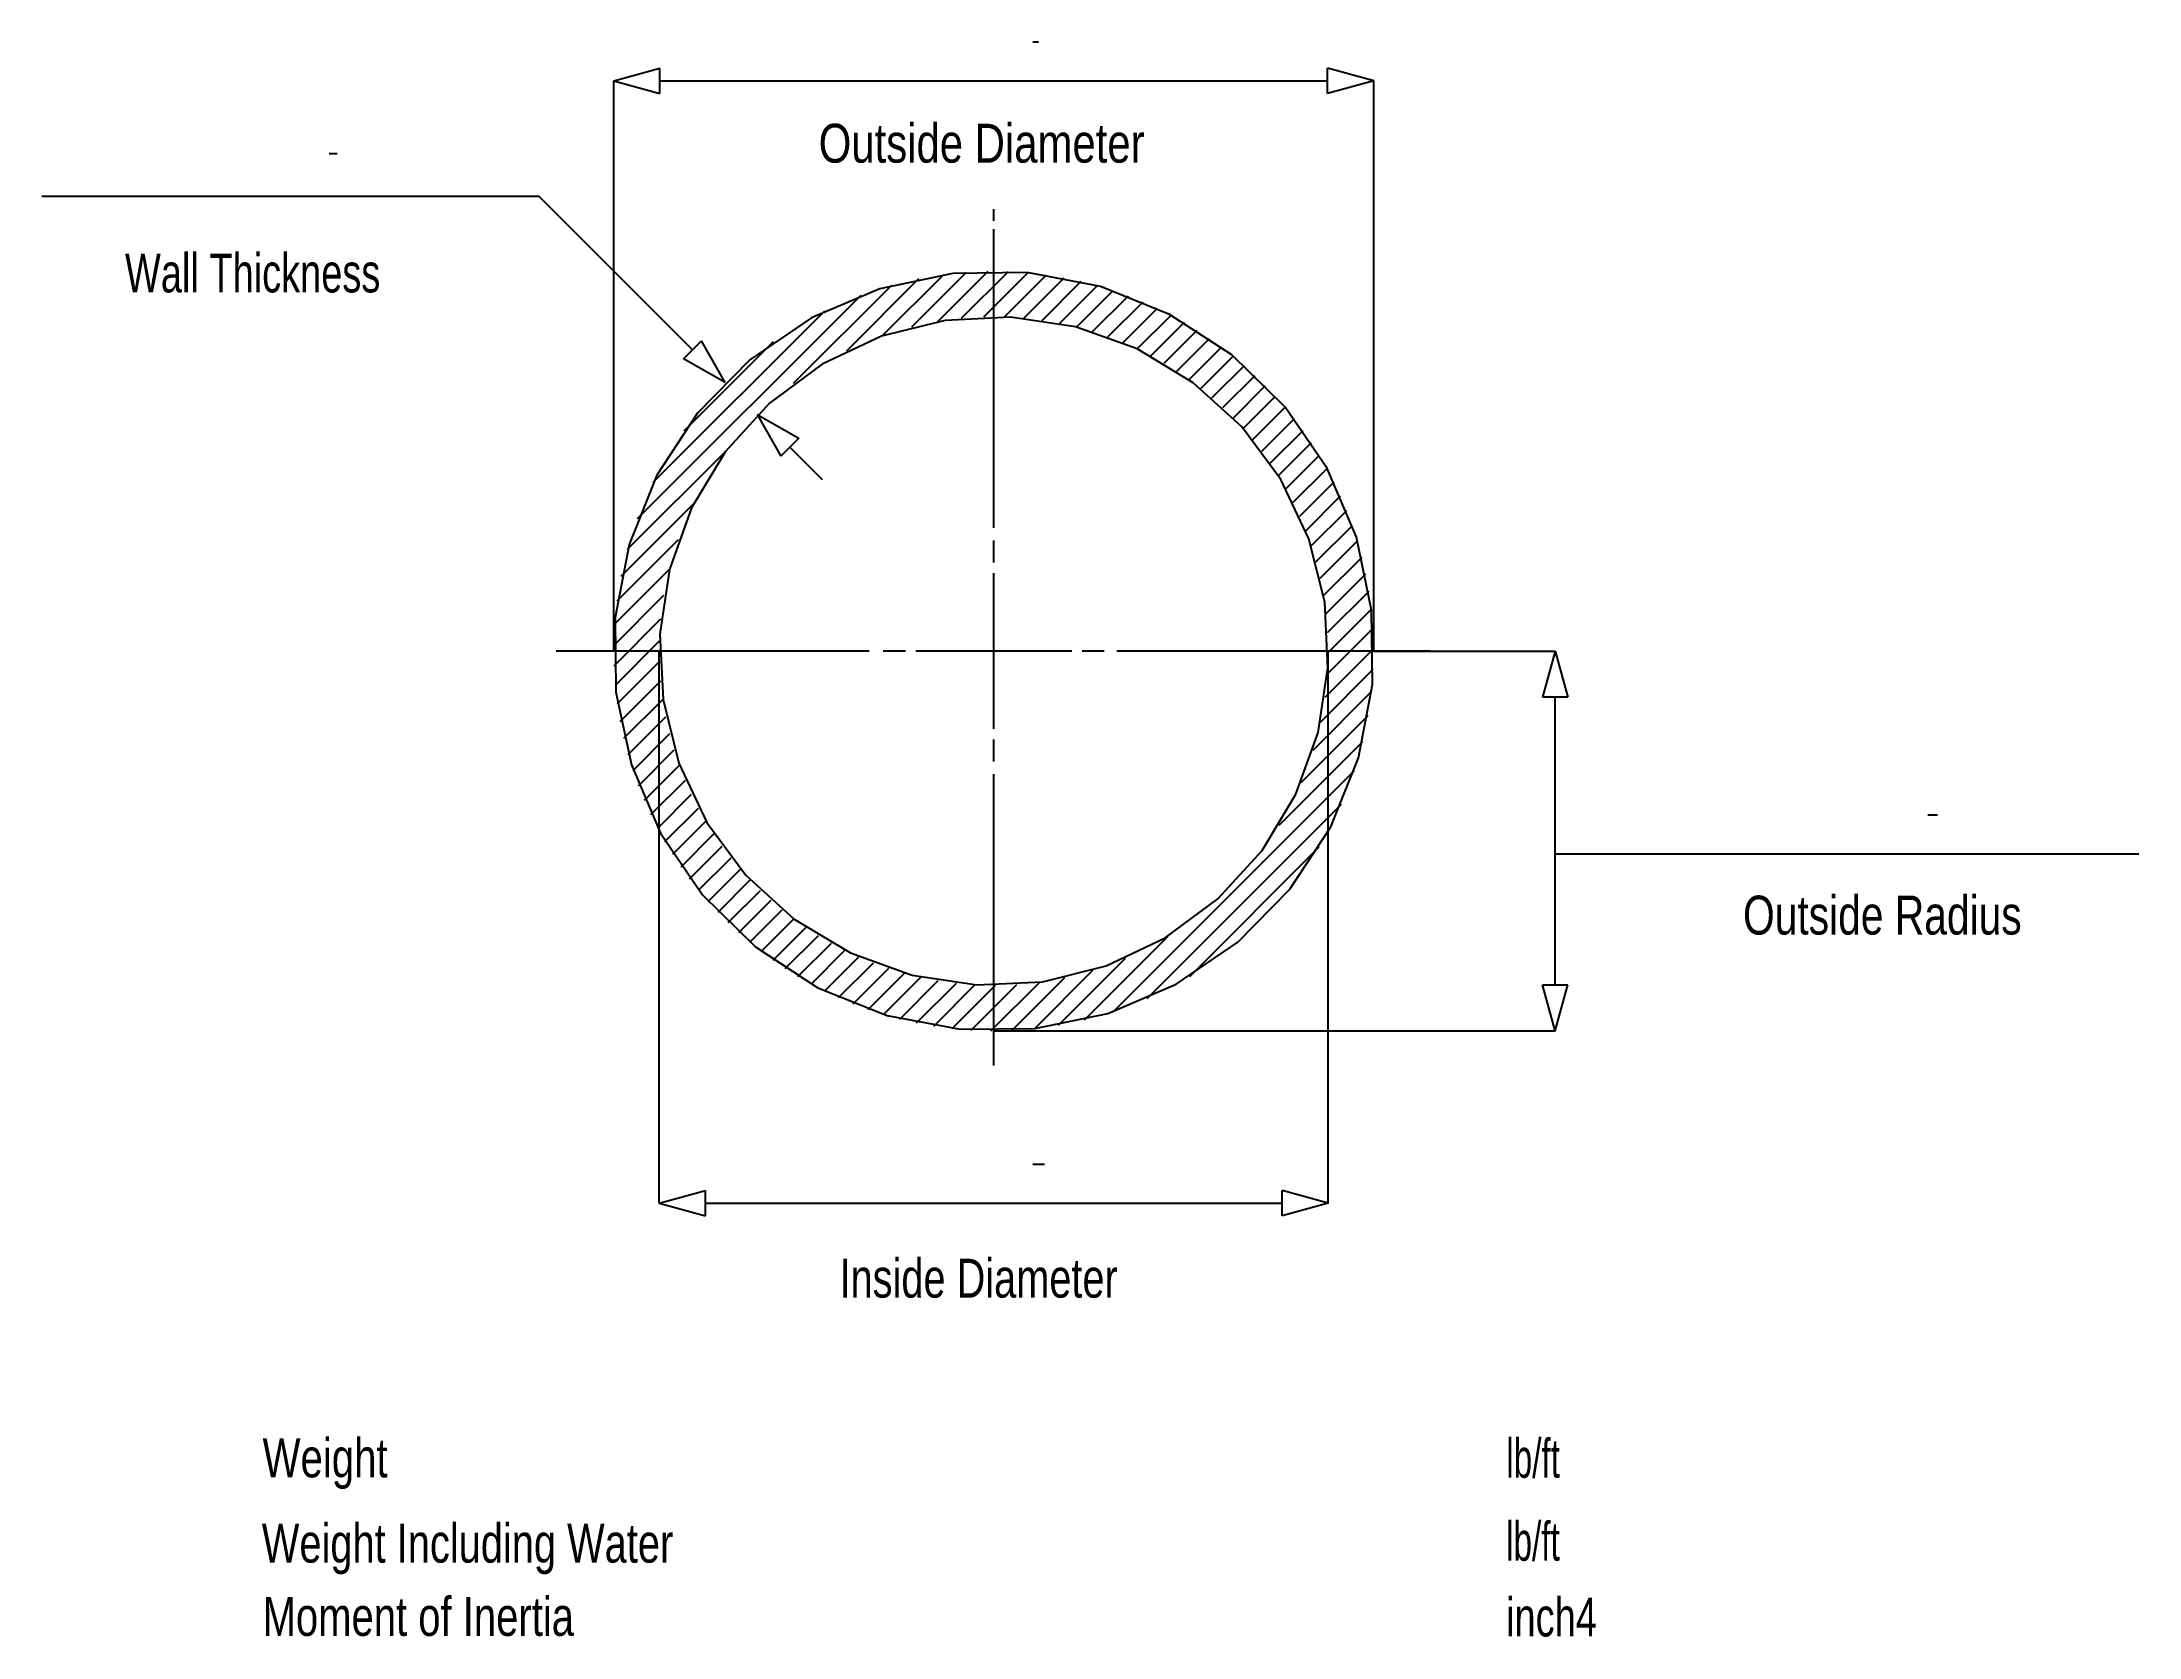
# Model space of a CAD drawing. Extents: x 318 to 1396, y 156 to 977.
import ezdxf

# ---------------------------------------------------------------- set-up
doc = ezdxf.new("R2010")
doc.units = 0
doc.header["$MEASUREMENT"] = 0
for name, color, linetype in [('1', 7, 'CONTINUOUS'), ('2', 7, 'CONTINUOUS'), ('3', 7, 'CONTINUOUS'), ('4', 7, 'CONTINUOUS'), ('FLAN1$0$1', 7, 'CONTINUOUS')]:
    doc.layers.add(name, color=color, linetype=linetype)
doc.styles.add('TXT', font='TXT', dxfattribs={"height": 0.2})

msp = doc.modelspace()

# ---------------------------------------------------------------- linework, layer by layer
at = {"layer": '1', "color": 5, "linetype": 'Continuous'}
for p, q in [((827.3, 977.2), (830.3, 977.2)), ((465.4, 919.8), (469.4, 919.8)), ((1287.8, 579.4), (1292.8, 579.4)), ((827.3, 399.6), (833.3, 399.6))]:
    msp.add_line(p, q, dxfattribs=at)
at = {"layer": '1', "color": 4, "linetype": 'Continuous'}
for p, q in [((807.3, 885.1), (807.3, 891.1)), ((807.3, 727.1), (807.3, 880.9)), ((731.6, 818.2), (768.7, 855.4)), ((749.9, 825.9), (781.5, 857.5)), ((765.1, 830.5), (793.3, 858.7)), ((778.5, 833.3), (804.4, 859.2)), ((790.7, 835), (814.8, 859.1)), ((802.1, 835.7), (824.8, 858.4)), ((812.7, 835.7), (834.3, 857.3)), ((822.7, 835.1), (843.4, 855.8)), ((832.2, 833.9), (852.2, 854)), ((624, 731.9), (739.1, 846.9)), ((704.3, 801.5), (754.8, 852)), ((841.2, 832.4), (860.6, 851.8)), ((849.8, 830.4), (868.7, 849.3)), ((858.1, 828.1), (876.6, 846.5)), ((866, 825.4), (884.1, 843.5)), ((632.1, 750.6), (720.4, 838.9)), ((873.7, 822.4), (891.4, 840.2)), ((881, 819.2), (898.5, 836.6)), ((888.1, 815.6), (905.3, 832.9)), ((648, 777), (694, 823)), ((894.9, 811.8), (911.9, 828.9)), ((901.4, 807.7), (918.3, 824.6)), ((907.7, 803.4), (924.5, 820.2)), ((913.7, 798.9), (930.4, 815.5)), ((919.5, 794.1), (936.2, 810.7)), ((925.1, 789), (941.7, 805.6)), ((930.5, 783.8), (947.1, 800.4)), ((935.6, 778.3), (952.2, 794.9)), ((940.5, 772.6), (957.1, 789.2)), ((945.1, 766.6), (961.9, 783.4)), ((949.5, 760.4), (966.4, 777.3)), ((618.9, 716.2), (669.5, 766.7)), ((953.7, 754), (970.7, 771)), ((957.6, 747.3), (974.8, 764.5)), ((961.3, 740.3), (978.7, 757.7)), ((964.7, 733.1), (982.3, 750.8)), ((615.6, 702.3), (652.8, 739.4)), ((967.8, 725.6), (985.7, 743.6)), ((970.6, 717.8), (988.9, 736.1)), ((973, 709.7), (991.8, 728.4)), ((613.5, 689.5), (645.1, 721.1)), ((807.3, 709.2), (807.3, 720.6)), ((975.2, 701.2), (994.4, 720.4)), ((976.9, 692.3), (996.7, 712.1)), ((612.3, 677.7), (640.5, 705.9)), ((807.3, 623.6), (807.3, 703.8)), ((978.2, 683), (998.7, 703.5)), ((611.8, 666.6), (637.6, 692.5)), ((979, 673.2), (1000.3, 694.5)), ((611.9, 656.1), (636, 680.2)), ((979.3, 662.9), (1001.6, 685.2)), ((612.6, 646.2), (635.3, 668.9)), ((978.9, 651.9), (1002.4, 675.4)), ((743.2, 663.7), (582.2, 663.7)), ((613.7, 636.7), (635.3, 658.3)), ((761.8, 663.7), (750.4, 663.7)), ((847.4, 663.7), (767.1, 663.7)), ((864.1, 663.7), (852.8, 663.7)), ((1031.7, 663.7), (870.6, 663.7)), ((977.7, 640), (1002.8, 665.1)), ((615.1, 627.5), (635.9, 648.3)), ((975.4, 627.1), (1002.5, 654.3)), ((617, 618.8), (637, 638.8)), ((971.6, 612.7), (1001.6, 642.8)), ((619.2, 610.4), (638.6, 629.8)), ((965.4, 596), (999.9, 630.5)), ((621.7, 602.3), (640.6, 621.2)), ((807.3, 606.8), (807.3, 618.2)), ((954.1, 574), (997.1, 617.1)), ((624.5, 594.4), (642.9, 612.9)), ((627.5, 586.9), (645.6, 604.9)), ((630.8, 579.6), (648.6, 597.3)), ((807.3, 450.3), (807.3, 600.3)), ((868.8, 478.2), (992.8, 602.2)), ((634.4, 572.5), (651.8, 590)), ((638.1, 565.7), (655.4, 582.9)), ((886.1, 484.8), (986.2, 584.9)), ((642.1, 559.1), (659.2, 576.1)), ((646.4, 552.7), (663.3, 569.6)), ((650.8, 546.5), (667.6, 563.3)), ((908.1, 496.2), (974.7, 562.9)), ((655.4, 540.6), (672.1, 557.3)), ((660.3, 534.8), (676.9, 551.4)), ((665.4, 529.3), (681.9, 545.9)), ((670.6, 523.9), (687.2, 540.5)), ((676.1, 518.8), (692.7, 535.4)), ((681.8, 513.8), (698.4, 530.5)), ((687.6, 509.1), (704.4, 525.9)), ((693.7, 504.6), (710.6, 521.4)), ((700, 500.3), (717, 517.3)), ((706.5, 496.2), (723.7, 513.4)), ((713.3, 492.3), (730.6, 509.7)), ((853.9, 473.9), (897, 516.9)), ((720.2, 488.7), (737.9, 506.3)), ((727.4, 485.3), (745.4, 503.2)), ((734.9, 482.1), (753.2, 500.4)), ((742.6, 479.2), (761.3, 497.9)), ((828.2, 469.3), (858.2, 499.4)), ((840.5, 471.1), (875, 505.6)), ((750.6, 476.6), (769.8, 495.8)), ((758.9, 474.3), (778.7, 494.1)), ((767.5, 472.3), (788, 492.8)), ((776.5, 470.7), (797.7, 492)), ((785.8, 469.4), (808.1, 491.7)), ((795.6, 468.6), (819.1, 492.1)), ((805.8, 468.2), (830.9, 493.3)), ((816.7, 468.5), (843.8, 495.6))]:
    msp.add_line(p, q, dxfattribs=at)
at = {"layer": '2', "color": 3, "linetype": 'Continuous'}
for p, q in [((611.8, 957.2), (635.5, 963.8)), ((635.5, 950.7), (635.5, 963.8)), ((635.5, 950.7), (635.5, 963.8)), ((1002.8, 957.2), (979, 963.8)), ((979, 950.7), (979, 963.8)), ((611.8, 663.7), (611.8, 957.2)), ((611.8, 957.2), (635.5, 950.7)), ((1002.8, 957.2), (979, 950.7)), ((1002.8, 663.7), (1002.8, 957.2)), ((647.6, 814.1), (656.9, 823.4)), ((647.6, 814.1), (656.9, 823.4)), ((669, 802), (656.9, 823.4)), ((669, 802), (647.6, 814.1)), ((685.6, 785.4), (707, 773.2)), ((685.6, 785.4), (697.7, 764)), ((707, 773.2), (697.7, 764)), ((707, 773.2), (697.7, 764)), ((635.2, 379.6), (635.2, 663.7)), ((979.3, 379.6), (979.3, 663.7)), ((1096.1, 663.7), (1089.5, 640)), ((1096.1, 663.7), (1102.6, 640)), ((1102.6, 640), (1089.5, 640)), ((1096.1, 491.9), (1096.1, 640)), ((1089.5, 491.9), (1102.6, 491.9)), ((1096.1, 468.2), (1089.5, 491.9)), ((1096.1, 468.2), (1102.6, 491.9)), ((635.2, 379.6), (658.9, 386.1)), ((635.2, 379.6), (658.9, 373)), ((658.9, 373), (658.9, 386.1)), ((658.9, 373), (658.9, 386.1)), ((979.3, 379.6), (955.6, 386.1)), ((955.6, 373), (955.6, 386.1)), ((979.3, 379.6), (955.6, 373))]:
    msp.add_line(p, q, dxfattribs=at)
at = {"layer": '3', "color": 3, "linetype": 'Continuous'}
for p, q in [((635.5, 957.2), (979, 957.2)), ((317.6, 897.8), (573.2, 897.8)), ((652.3, 818.7), (573.2, 897.8)), ((719.2, 751.8), (702.4, 768.6)), ((1002.8, 663.7), (1096.1, 663.7)), ((1096.1, 559.4), (1396.4, 559.4)), ((807.3, 468.2), (1096.1, 468.2)), ((658.9, 379.6), (955.6, 379.6))]:
    msp.add_line(p, q, dxfattribs=at)
at = {"layer": 'FLAN1$0$1', "color": 7, "linetype": 'Continuous'}
for p, q in [((786.2, 858.1), (748.7, 850.2)), ((824.5, 858.5), (786.2, 858.1)), ((862.2, 851.4), (824.5, 858.5)), ((748.7, 850.2), (713.4, 835.2)), ((897.7, 837), (862.2, 851.4)), ((713.4, 835.2), (681.8, 813.6)), ((782.2, 833.9), (749.5, 825.8)), ((815.9, 835.5), (782.2, 833.9)), ((849.3, 830.6), (815.9, 835.5)), ((929.8, 816.1), (897.7, 837)), ((749.5, 825.8), (719, 811.4)), ((881, 819.2), (849.3, 830.6)), ((681.8, 813.6), (654.9, 786.2)), ((719, 811.4), (691.9, 791.3)), ((909.9, 801.8), (881, 819.2)), ((957.1, 789.2), (929.8, 816.1)), ((934.9, 779.1), (909.9, 801.8)), ((691.9, 791.3), (669.2, 766.4)), ((978.8, 757.6), (957.1, 789.2)), ((654.9, 786.2), (633.9, 754.2)), ((954.9, 752), (934.9, 779.1)), ((669.2, 766.4), (651.8, 737.5)), ((993.8, 722.3), (978.8, 757.6)), ((633.9, 754.2), (619.6, 718.6)), ((969.3, 721.5), (954.9, 752)), ((651.8, 737.5), (640.4, 705.7)), ((619.6, 718.6), (612.5, 681)), ((977.5, 688.8), (969.3, 721.5)), ((1001.6, 684.8), (993.8, 722.3)), ((640.4, 705.7), (635.4, 672.4)), ((612.5, 681), (612.9, 642.6)), ((979.1, 655.1), (977.5, 688.8)), ((1002, 646.5), (1001.6, 684.8)), ((635.4, 672.4), (637.1, 638.7)), ((974.1, 621.7), (979.1, 655.1)), ((612.9, 642.6), (620.8, 605.1)), ((637.1, 638.7), (645.2, 606)), ((994.9, 608.8), (1002, 646.5)), ((962.7, 590), (974.1, 621.7)), ((620.8, 605.1), (635.8, 569.9)), ((645.2, 606), (659.6, 575.4)), ((980.6, 573.3), (994.9, 608.8)), ((945.3, 561.1), (962.7, 590)), ((659.6, 575.4), (679.7, 548.3)), ((959.6, 541.2), (980.6, 573.3)), ((635.8, 569.9), (657.4, 538.2)), ((922.6, 536.1), (945.3, 561.1)), ((679.7, 548.3), (704.6, 525.7)), ((932.8, 513.8), (959.6, 541.2)), ((657.4, 538.2), (684.7, 511.4)), ((895.5, 516.1), (922.6, 536.1)), ((704.6, 525.7), (733.5, 508.3)), ((684.7, 511.4), (716.8, 490.4)), ((733.5, 508.3), (765.3, 496.9)), ((865, 501.7), (895.5, 516.1)), ((901.1, 492.2), (932.8, 513.8)), ((765.3, 496.9), (798.6, 491.9)), ((832.3, 493.5), (865, 501.7)), ((716.8, 490.4), (752.4, 476.1)), ((798.6, 491.9), (832.3, 493.5)), ((865.9, 477.2), (901.1, 492.2)), ((752.4, 476.1), (790, 469)), ((828.4, 469.4), (865.9, 477.2)), ((790, 469), (828.4, 469.4))]:
    msp.add_line(p, q, dxfattribs=at)

# ---------------------------------------------------------------- texts
at = {"layer": '4', "color": 7, "linetype": 'Continuous', "style": 'TXT'}
for s, width, p in [('Outside Diameter', 0.805545, (717.2, 915.1)), ('Wall Thickness', 0.730555, (360.3, 848.3)), ('Outside Radius', 0.783985, (1192.7, 517.8)), ('Inside Diameter', 0.76424, (727.9, 330.9)), ('Weight', 0.772925, (431.1, 238.4)), ('lb/ft', 0.64089, (1070.9, 238.2)), ('lb/ft', 0.64089, (1070.8, 195.5)), ('Weight Including Water', 0.765525, (430.7, 194.5)), ('Moment of Inertia', 0.76973, (431.1, 156.8)), ('inch4', 0.73066, (1070.8, 156.5))]:
    msp.add_text(s, height=20, dxfattribs=dict(at, width=width)).set_placement(p)

doc.saveas('drawing.dxf')
